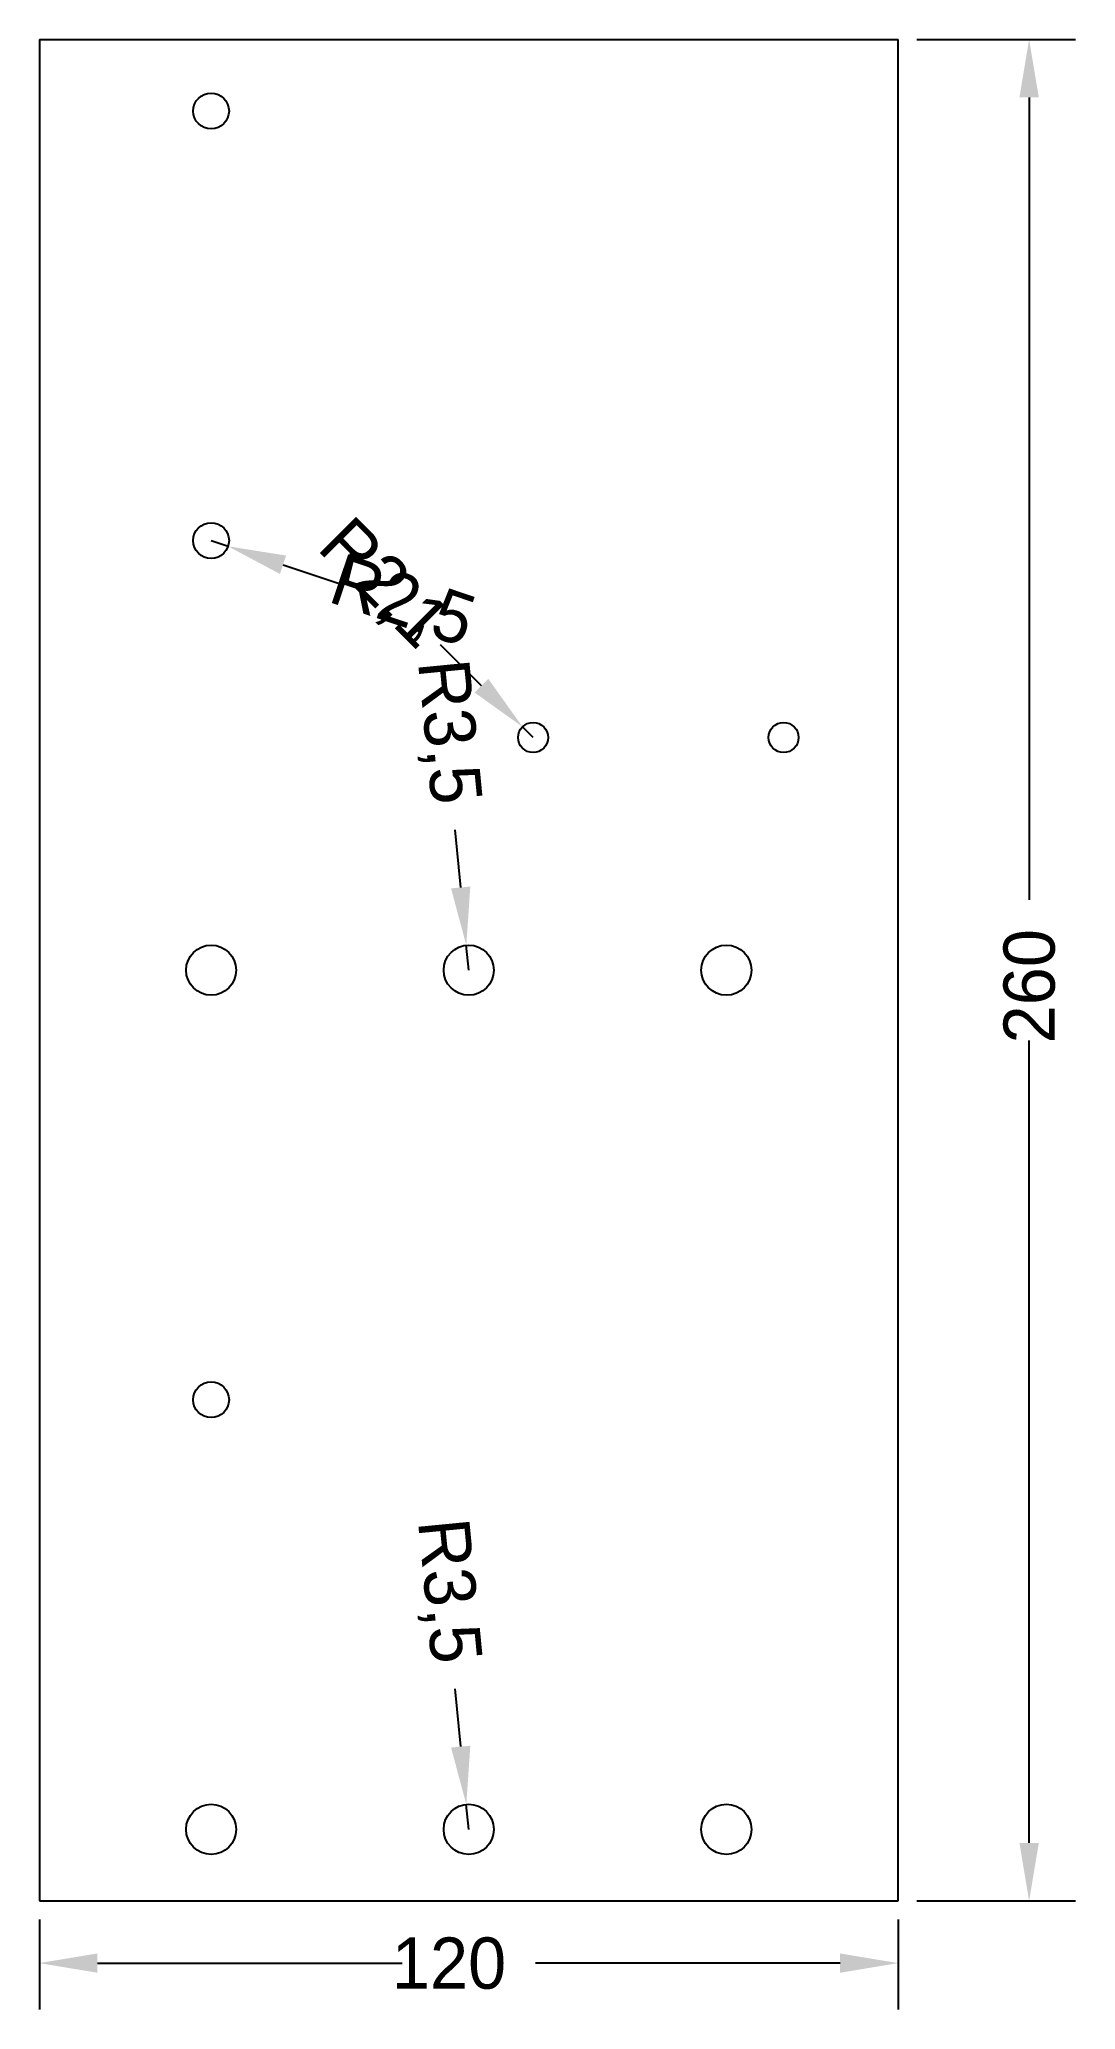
# Model space of a CAD drawing. Extents: x 0 to 145, y -15 to 260.
import ezdxf

# ---------------------------------------------------------------- set-up
doc = ezdxf.new("R2010")
doc.units = 0
doc.layers.get('DEFPOINTS').update_dxf_attribs({"linetype": 'CONTINUOUS'})
doc.layers.add('DIMENSION', color=7, linetype='CONTINUOUS')
doc.layers.add('Z', color=8, linetype='CONTINUOUS')
doc.dimstyles.new('RADIALDIM20', dxfattribs={"dimtxt": 7.16, "dimasz": 8.105938, "dimexe": 6.495143, "dimexo": 2.598057, "dimtad": 0, "dimcen": 2.5, "dimazin": 3, "dimtfac": 1, "dimtmove": 0, "dimatfit": 3})
doc.dimstyles.new('RADIALDIM21', dxfattribs={"dimtxt": 7.16, "dimasz": 8.105938, "dimexe": 6.495143, "dimexo": 2.598057, "dimtad": 0, "dimcen": 2.5, "dimazin": 3, "dimtfac": 1, "dimtmove": 0, "dimatfit": 3})
doc.dimstyles.new('RADIALDIM22', dxfattribs={"dimtxt": 7.16, "dimasz": 8.105938, "dimexe": 6.495143, "dimexo": 2.598057, "dimtad": 0, "dimcen": 2.5, "dimazin": 3, "dimtfac": 1, "dimtmove": 0, "dimatfit": 3})
doc.dimstyles.new('RADIALDIM23', dxfattribs={"dimtxt": 7.16, "dimasz": 8.105938, "dimexe": 6.495143, "dimexo": 2.598057, "dimtad": 0, "dimcen": 2.5, "dimazin": 3, "dimtfac": 1, "dimtmove": 0, "dimatfit": 3})
doc.dimstyles.new('ROTATEDDIM18', dxfattribs={"dimtxt": 7.16, "dimasz": 8.105938, "dimexe": 6.495143, "dimexo": 2.598057, "dimtad": 0, "dimcen": 2.5, "dimazin": 3, "dimtfac": 1, "dimtmove": 0, "dimatfit": 3})
doc.dimstyles.new('ROTATEDDIM19', dxfattribs={"dimtxt": 7.16, "dimasz": 8.105938, "dimexe": 6.495143, "dimexo": 2.598057, "dimtad": 0, "dimcen": 2.5, "dimazin": 3, "dimtfac": 1, "dimtmove": 0, "dimatfit": 3})

# ---------------------------------------------------------------- blocks, each defined once
blk = doc.blocks.new('*D1')
at = {"layer": 'DEFPOINTS', "color": 0}
for p in [(0, 0), (120, 0), (120, -8.68)]:
    blk.add_point(p, dxfattribs=at)
at = {"layer": 'DIMENSION', "color": 0}
for p, q in [((0, -2.6), (0, -15.17)), ((120, -2.6), (120, -15.17)), ((8.11, -8.68), (50.68, -8.68)), ((111.89, -8.68), (69.32, -8.68))]:
    blk.add_line(p, q, dxfattribs=at)
for points in [[(8.11, -7.33), (8.11, -10.03), (0, -8.68)], [(111.89, -10.03), (111.89, -7.33), (120, -8.68)]]:
    blk.add_solid(points, dxfattribs=at)
at = {"layer": 'DIMENSION', "color": 0, "linetype": 'CONTINUOUS'}
blk.add_text('120', height=7.16, dxfattribs=at).set_placement((49.26, -12.26))
blk = doc.blocks.new('*D2')
at = {"layer": 'DEFPOINTS', "color": 0}
for p in [(120, 260), (120, 0), (138.31, 0)]:
    blk.add_point(p, dxfattribs=at)
at = {"layer": 'DIMENSION', "color": 0}
for p, q in [((122.6, 260), (144.81, 260)), ((138.31, 251.89), (138.31, 139.83)), ((138.31, 8.11), (138.31, 120.17)), ((122.6, 0), (144.81, 0))]:
    blk.add_line(p, q, dxfattribs=at)
for points in [[(139.67, 251.89), (136.96, 251.89), (138.31, 260)], [(136.96, 8.11), (139.67, 8.11), (138.31, 0)]]:
    blk.add_solid(points, dxfattribs=at)
at = {"layer": 'DIMENSION', "color": 0, "linetype": 'CONTINUOUS'}
blk.add_text('260', height=7.16, rotation=90, dxfattribs=at).set_placement((141.89, 119.77))
blk = doc.blocks.new('*D3')
at = {"layer": 'DEFPOINTS', "color": 0}
for p in [(24, 190), (26.37, 189.2)]:
    blk.add_point(p, dxfattribs=at)
at = {"layer": 'DIMENSION', "color": 0}
for p, q in [((24, 190), (26.37, 189.2)), ((34.05, 186.62), (41.74, 184.04))]:
    blk.add_line(p, q, dxfattribs=at)
blk.add_solid([(34.48, 187.91), (33.62, 185.34), (26.37, 189.2)], dxfattribs=at)
at = {"layer": 'DIMENSION', "color": 0, "linetype": 'CONTINUOUS'}
blk.add_text('R2,5', height=7.16, rotation=341.4409, dxfattribs=at).set_placement((40.12, 181.53))
blk = doc.blocks.new('*D4')
at = {"layer": 'DEFPOINTS', "color": 0}
for p in [(67.51, 163.99), (69, 162.5)]:
    blk.add_point(p, dxfattribs=at)
at = {"layer": 'DIMENSION', "color": 0}
for p, q in [((61.79, 169.72), (56.06, 175.46)), ((69, 162.5), (67.51, 163.99))]:
    blk.add_line(p, q, dxfattribs=at)
blk.add_solid([(60.83, 168.77), (62.74, 170.68), (67.51, 163.99)], dxfattribs=at)
at = {"layer": 'DIMENSION', "color": 0, "linetype": 'CONTINUOUS'}
blk.add_text('R2,1', height=7.16, rotation=314.9378, dxfattribs=at).set_placement((38.64, 188.82))
blk = doc.blocks.new('*D5')
at = {"layer": 'DEFPOINTS', "color": 0}
for p in [(59.66, 13.48), (60, 10)]:
    blk.add_point(p, dxfattribs=at)
at = {"layer": 'DIMENSION', "color": 0}
for p, q in [((58.88, 21.55), (58.09, 29.62)), ((60, 10), (59.66, 13.48))]:
    blk.add_line(p, q, dxfattribs=at)
blk.add_solid([(57.53, 21.42), (60.22, 21.68), (59.66, 13.48)], dxfattribs=at)
at = {"layer": 'DIMENSION', "color": 0, "linetype": 'CONTINUOUS'}
blk.add_text('R3,5', height=7.16, rotation=275.5571, dxfattribs=at).set_placement((52.9, 53.04))
blk = doc.blocks.new('*D6')
at = {"layer": 'DEFPOINTS', "color": 0}
for p in [(59.66, 133.48), (60, 130)]:
    blk.add_point(p, dxfattribs=at)
at = {"layer": 'DIMENSION', "color": 0}
for p, q in [((58.88, 141.55), (58.09, 149.62)), ((60, 130), (59.66, 133.48))]:
    blk.add_line(p, q, dxfattribs=at)
blk.add_solid([(57.53, 141.42), (60.22, 141.68), (59.66, 133.48)], dxfattribs=at)
at = {"layer": 'DIMENSION', "color": 0, "linetype": 'CONTINUOUS'}
blk.add_text('R3,5', height=7.16, rotation=275.5571, dxfattribs=at).set_placement((52.9, 173.04))

msp = doc.modelspace()

# ---------------------------------------------------------------- linework, layer by layer
at = {"layer": 'Z', "color": 8}
for p, q in [((0, 260), (120, 260)), ((0, 0), (120, 0))]:
    msp.add_line(p, q, dxfattribs=at)
at = {"layer": 'Z', "color": 150}
for p, q in [((0, 260), (0, 0)), ((120, 0), (120, 260))]:
    msp.add_line(p, q, dxfattribs=at)
at = {"layer": 'Z', "color": 8}
for centre, radius in [((24, 250), 2.5), ((24, 190), 2.5), ((68.995, 162.5), 2.1), ((104, 162.5), 2.1), ((24, 130), 3.5), ((60, 130), 3.5), ((96, 130), 3.5), ((24, 70), 2.5), ((24, 10), 3.5), ((60, 10), 3.5), ((96, 10), 3.5)]:
    msp.add_circle(centre, radius, dxfattribs=at)

# ---------------------------------------------------------------- dimensions: what is measured, and where the dimension line sits
at = {"layer": 'DIMENSION', "color": 150}
dim = msp.add_linear_dim(base=(138.315, 0), p1=(120, 260), p2=(120, 0), angle=90, dimstyle='ROTATEDDIM19', dxfattribs=at)
dim.commit()
dim.dimension.update_dxf_attribs({"geometry": '*D2', "text_midpoint": (138.315, 130)})
for center, mpoint, dimstyle, picture, middle in [((68.995, 162.5), (67.512, 163.987), 'RADIALDIM21', '*D4', (48.635, 182.904)), ((24, 190), (26.37, 189.204), 'RADIALDIM20', '*D3', (52.674, 180.373)), ((60, 130), (59.661, 133.484), 'RADIALDIM23', '*D6', (56.974, 161.1)), ((60, 10), (59.661, 13.484), 'RADIALDIM22', '*D5', (56.974, 41.1))]:
    dim = msp.add_radius_dim(center=center, mpoint=mpoint, dimstyle=dimstyle, dxfattribs=at)
    dim.commit()
    dim.dimension.update_dxf_attribs({"geometry": picture, "text_midpoint": middle})
dim = msp.add_linear_dim(base=(120, -8.68), p1=(0, 0), p2=(120, 0), dimstyle='ROTATEDDIM18', dxfattribs=at)
dim.commit()
dim.dimension.update_dxf_attribs({"geometry": '*D1', "text_midpoint": (60, -8.68)})

doc.saveas('drawing.dxf')
